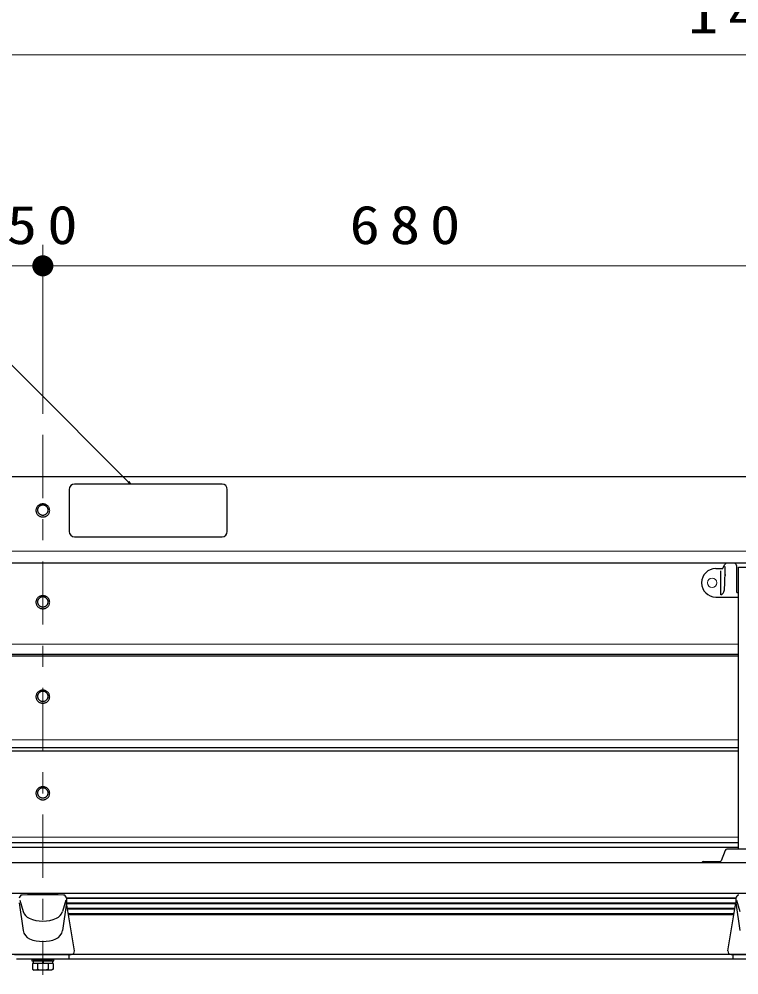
# Model space of a CAD drawing. Units: millimetres on the paper, scale 1:20. Extents: x -385 to 0, y 0 to 267.
# Drawn here: x -293.55 to -259.4, y 131.97 to 177.3 of the extents above; entities that cross this region are included whole.
import ezdxf

# ---------------------------------------------------------------- set-up
doc = ezdxf.new("R2010")
doc.units = ezdxf.units.MM
doc.linetypes.add('USER2', pattern=[6, 3, -1, 1, -1])
doc.layers.add('1_20', color=7, linetype='Continuous', lineweight=25)
doc.styles.add('ＭＳ ゴシック', font='')
doc.styles.get('ＭＳ ゴシック').set_extended_font_data('MS Gothic')

# ---------------------------------------------------------------- blocks, each defined once
blk = doc.blocks.new('filled_dot')
at = {"color": 0, "linetype": 'Continuous', "lineweight": -2, "const_width": 1.25}
blk.add_lwpolyline([(-0.625, 0, 1), (0.625, 0, 1)], format="xyb", close=True, dxfattribs=at)

msp = doc.modelspace()

# ---------------------------------------------------------------- linework, layer by layer
at = {"layer": '1_20', "lineweight": 13}
for p, q in [((-294.925, 175.6), (-221.925, 175.6)), ((-292.425, 158.583), (-292.425, 166.6)), ((-294.925, 165.6), (-290.211, 165.6)), ((-292.425, 165.6), (-258.425, 165.6))]:
    msp.add_line(p, q, dxfattribs=at)
at = {"layer": '1_20', "linetype": 'USER2', "lineweight": 13}
msp.add_line((-292.425, 157.583), (-292.425, 132.01), dxfattribs=at)
at = {"layer": '1_20', "color": 40}
for p, q in [((-222.175, 155.6), (-294.675, 155.6)), ((-221.925, 151.494), (-294.925, 151.494)), ((-259.425, 147.174), (-294.925, 147.174)), ((-259.425, 147.09), (-294.925, 147.09)), ((-259.425, 142.745), (-294.925, 142.745)), ((-259.425, 142.577), (-294.925, 142.577)), ((-259.425, 138.229), (-294.925, 138.229)), ((-259.425, 138.022), (-294.925, 138.022)), ((-222.834, 137.287), (-294.925, 137.287)), ((-222.834, 135.84), (-294.925, 135.84)), ((-259.55, 135.618), (-291.3, 135.618)), ((-259.554, 135.369), (-291.3, 135.369)), ((-259.595, 135.121), (-291.255, 135.121)), ((-259.635, 134.872), (-291.214, 134.872)), ((-259.643, 134.828), (-291.207, 134.828))]:
    msp.add_line(p, q, dxfattribs=at)
at = {"layer": '1_20'}
for p, q in [((-283.925, 155.248), (-290.925, 155.248)), ((-288.261, 155.248), (-288.384, 155.336)), ((-288.261, 155.248), (-288.367, 155.354)), ((-288.349, 155.371), (-288.261, 155.248)), ((-291.175, 154.998), (-291.175, 152.998)), ((-283.675, 152.998), (-283.675, 154.998)), ((-290.925, 152.748), (-283.925, 152.748)), ((-292.95, 132.715), (-291.9, 132.715)), ((-292.95, 132.715), (-292.95, 132.64)), ((-292.95, 132.64), (-291.9, 132.64)), ((-292.885, 132.64), (-292.885, 132.515)), ((-291.965, 132.64), (-292.885, 132.64)), ((-291.965, 132.515), (-292.885, 132.515)), ((-292.458, 132.64), (-292.425, 132.515)), ((-292.425, 132.64), (-292.391, 132.515)), ((-291.965, 132.64), (-291.965, 132.515)), ((-291.9, 132.64), (-291.9, 132.715))]:
    msp.add_line(p, q, dxfattribs=at)
at = {"layer": '1_20', "color": 12, "lineweight": 13}
for p, q in [((-221.925, 152.072), (-294.925, 152.072)), ((-259.425, 147.656), (-294.925, 147.656)), ((-259.425, 143.125), (-294.925, 143.125)), ((-259.425, 138.506), (-294.925, 138.506)), ((-259.55, 135.592), (-291.3, 135.592)), ((-259.558, 135.343), (-291.291, 135.343)), ((-259.599, 135.095), (-291.251, 135.095))]:
    msp.add_line(p, q, dxfattribs=at)
at = {"layer": '1_20', "color": 2}
for p, q in [((-260.163, 151.256), (-260.066, 151.44)), ((-259.621, 151.493), (-259.978, 151.493)), ((-259.521, 151.393), (-259.521, 150.151)), ((-260.5, 151.243), (-260.185, 151.243)), ((-260.257, 150.005), (-260.257, 151.142)), ((-260.061, 150.918), (-260.061, 151.335)), ((-259.425, 137.932), (-259.425, 151.317)), ((-259.425, 151.317), (-257.425, 151.317)), ((-259.471, 150.101), (-259.425, 150.101)), ((-260.5, 149.893), (-259.425, 149.893)), ((-260.062, 137.868), (-260.244, 137.389)), ((-258.425, 137.932), (-259.969, 137.932)), ((-261.064, 137.357), (-260.291, 137.357))]:
    msp.add_line(p, q, dxfattribs=at)
at = {"layer": '1_20', "color": 190}
for p, q in [((-291.3, 135.61), (-291.3, 135.396)), ((-259.55, 135.61), (-259.55, 135.396)), ((-293.55, 135.396), (-293.356, 134.071)), ((-293.522, 135.51), (-293.36, 134.973)), ((-291.3, 135.396), (-291.494, 134.071)), ((-291.327, 135.51), (-291.49, 134.973)), ((-290.927, 133.114), (-291.3, 135.396)), ((-259.923, 133.114), (-259.55, 135.396)), ((-259.55, 135.396), (-259.356, 134.071)), ((-259.522, 135.51), (-259.36, 134.973)), ((-293.775, 132.94), (-291.075, 132.94)), ((-259.775, 132.94), (-257.075, 132.94))]:
    msp.add_line(p, q, dxfattribs=at)
at = {"layer": '1_20', "color": 4, "linetype": 'USER2', "lineweight": 13}
msp.add_line((-292.425, 133.315), (-292.425, 131.974), dxfattribs=at)
at = {"layer": '1_20', "color": 4}
for p, q in [((-222.95, 132.94), (-293.9, 132.94)), ((-291.175, 132.715), (-291.175, 132.94)), ((-259.675, 132.715), (-259.675, 132.94)), ((-223.175, 132.715), (-293.675, 132.715))]:
    msp.add_line(p, q, dxfattribs=at)
at = {"layer": '1_20', "color": 131}
for p, q in [((-291.934, 132.515), (-292.916, 132.515)), ((-292.916, 132.515), (-292.916, 132.24)), ((-292.67, 132.515), (-292.67, 132.24)), ((-292.179, 132.515), (-292.179, 132.24)), ((-291.934, 132.515), (-291.934, 132.24)), ((-292.916, 132.24), (-292.837, 132.195)), ((-292.012, 132.195), (-292.837, 132.195)), ((-291.934, 132.24), (-292.012, 132.195))]:
    msp.add_line(p, q, dxfattribs=at)
at = {"layer": '1_20', "lineweight": 13}
msp.add_lwpolyline([(-288.261, 155.248), (-298.283, 165.27), (-300.826, 165.27)], dxfattribs=at)
at = {"layer": '1_20', "color": 4}
for points in [[(-292.1, 154), (-292.101, 154.027), (-292.105, 154.054), (-292.111, 154.08), (-292.119, 154.106), (-292.13, 154.13), (-292.143, 154.154), (-292.159, 154.177), (-292.176, 154.199), (-292.195, 154.218), (-292.216, 154.237), (-292.238, 154.253), (-292.262, 154.268), (-292.287, 154.28), (-292.314, 154.29), (-292.341, 154.298), (-292.368, 154.304), (-292.396, 154.308), (-292.425, 154.309), (-292.453, 154.308), (-292.481, 154.304), (-292.509, 154.298), (-292.536, 154.29), (-292.562, 154.28), (-292.587, 154.268), (-292.611, 154.253), (-292.634, 154.237), (-292.655, 154.218), (-292.674, 154.199), (-292.691, 154.177), (-292.706, 154.154), (-292.719, 154.13), (-292.73, 154.106), (-292.739, 154.08), (-292.745, 154.054), (-292.749, 154.027), (-292.75, 154), (-292.749, 153.973), (-292.745, 153.946), (-292.739, 153.92), (-292.73, 153.894), (-292.719, 153.869), (-292.706, 153.845), (-292.691, 153.823), (-292.674, 153.801), (-292.655, 153.781), (-292.634, 153.763), (-292.611, 153.747), (-292.587, 153.732), (-292.562, 153.72), (-292.536, 153.709), (-292.509, 153.701), (-292.481, 153.695), (-292.453, 153.692), (-292.425, 153.691), (-292.396, 153.692), (-292.368, 153.695), (-292.341, 153.701), (-292.314, 153.709), (-292.287, 153.72), (-292.262, 153.732), (-292.238, 153.747), (-292.216, 153.763), (-292.195, 153.781), (-292.176, 153.801), (-292.159, 153.823), (-292.143, 153.845), (-292.13, 153.869), (-292.119, 153.894), (-292.111, 153.92), (-292.105, 153.946), (-292.101, 153.973)], [(-292.175, 154.015), (-292.176, 154.036), (-292.179, 154.057), (-292.183, 154.077), (-292.19, 154.097), (-292.198, 154.116), (-292.208, 154.134), (-292.22, 154.152), (-292.233, 154.168), (-292.248, 154.183), (-292.264, 154.197), (-292.281, 154.21), (-292.3, 154.221), (-292.319, 154.231), (-292.339, 154.239), (-292.36, 154.245), (-292.381, 154.249), (-292.403, 154.252), (-292.425, 154.253), (-292.447, 154.252), (-292.468, 154.249), (-292.489, 154.245), (-292.51, 154.239), (-292.53, 154.231), (-292.55, 154.221), (-292.568, 154.21), (-292.585, 154.197), (-292.602, 154.183), (-292.616, 154.168), (-292.63, 154.152), (-292.641, 154.134), (-292.651, 154.116), (-292.66, 154.097), (-292.666, 154.077), (-292.671, 154.057), (-292.674, 154.036), (-292.675, 154.015), (-292.674, 153.995), (-292.671, 153.974), (-292.666, 153.954), (-292.66, 153.934), (-292.651, 153.915), (-292.641, 153.896), (-292.63, 153.879), (-292.616, 153.862), (-292.602, 153.847), (-292.585, 153.833), (-292.568, 153.821), (-292.55, 153.809), (-292.53, 153.8), (-292.51, 153.792), (-292.489, 153.786), (-292.468, 153.781), (-292.447, 153.778), (-292.425, 153.778), (-292.403, 153.778), (-292.381, 153.781), (-292.36, 153.786), (-292.339, 153.792), (-292.319, 153.8), (-292.3, 153.809), (-292.281, 153.821), (-292.264, 153.833), (-292.248, 153.847), (-292.233, 153.862), (-292.22, 153.879), (-292.208, 153.896), (-292.198, 153.915), (-292.19, 153.934), (-292.183, 153.954), (-292.179, 153.974), (-292.176, 153.995)], [(-292.1, 149.647), (-292.101, 149.674), (-292.105, 149.7), (-292.111, 149.727), (-292.119, 149.752), (-292.13, 149.777), (-292.143, 149.801), (-292.159, 149.824), (-292.176, 149.845), (-292.195, 149.865), (-292.216, 149.883), (-292.238, 149.9), (-292.262, 149.914), (-292.287, 149.927), (-292.314, 149.937), (-292.341, 149.945), (-292.368, 149.951), (-292.396, 149.955), (-292.425, 149.956), (-292.453, 149.955), (-292.481, 149.951), (-292.509, 149.945), (-292.536, 149.937), (-292.562, 149.927), (-292.587, 149.914), (-292.611, 149.9), (-292.634, 149.883), (-292.655, 149.865), (-292.674, 149.845), (-292.691, 149.824), (-292.706, 149.801), (-292.719, 149.777), (-292.73, 149.752), (-292.739, 149.727), (-292.745, 149.7), (-292.749, 149.674), (-292.75, 149.647), (-292.749, 149.62), (-292.745, 149.593), (-292.739, 149.567), (-292.73, 149.541), (-292.719, 149.516), (-292.706, 149.492), (-292.691, 149.469), (-292.674, 149.448), (-292.655, 149.428), (-292.634, 149.41), (-292.611, 149.393), (-292.587, 149.379), (-292.562, 149.367), (-292.536, 149.356), (-292.509, 149.348), (-292.481, 149.342), (-292.453, 149.339), (-292.425, 149.338), (-292.396, 149.339), (-292.368, 149.342), (-292.341, 149.348), (-292.314, 149.356), (-292.287, 149.367), (-292.262, 149.379), (-292.238, 149.393), (-292.216, 149.41), (-292.195, 149.428), (-292.176, 149.448), (-292.159, 149.469), (-292.143, 149.492), (-292.13, 149.516), (-292.119, 149.541), (-292.111, 149.567), (-292.105, 149.593), (-292.101, 149.62)], [(-292.175, 149.662), (-292.176, 149.683), (-292.179, 149.703), (-292.183, 149.724), (-292.19, 149.743), (-292.198, 149.763), (-292.208, 149.781), (-292.22, 149.799), (-292.233, 149.815), (-292.248, 149.83), (-292.264, 149.844), (-292.281, 149.857), (-292.3, 149.868), (-292.319, 149.878), (-292.339, 149.886), (-292.36, 149.892), (-292.381, 149.896), (-292.403, 149.899), (-292.425, 149.9), (-292.447, 149.899), (-292.468, 149.896), (-292.489, 149.892), (-292.51, 149.886), (-292.53, 149.878), (-292.55, 149.868), (-292.568, 149.857), (-292.585, 149.844), (-292.602, 149.83), (-292.616, 149.815), (-292.63, 149.799), (-292.641, 149.781), (-292.651, 149.763), (-292.66, 149.743), (-292.666, 149.724), (-292.671, 149.703), (-292.674, 149.683), (-292.675, 149.662), (-292.674, 149.641), (-292.671, 149.621), (-292.666, 149.601), (-292.66, 149.581), (-292.651, 149.562), (-292.641, 149.543), (-292.63, 149.526), (-292.616, 149.509), (-292.602, 149.494), (-292.585, 149.48), (-292.568, 149.467), (-292.55, 149.456), (-292.53, 149.447), (-292.51, 149.439), (-292.489, 149.432), (-292.468, 149.428), (-292.447, 149.425), (-292.425, 149.424), (-292.403, 149.425), (-292.381, 149.428), (-292.36, 149.432), (-292.339, 149.439), (-292.319, 149.447), (-292.3, 149.456), (-292.281, 149.467), (-292.264, 149.48), (-292.248, 149.494), (-292.233, 149.509), (-292.22, 149.526), (-292.208, 149.543), (-292.198, 149.562), (-292.19, 149.581), (-292.183, 149.601), (-292.179, 149.621), (-292.176, 149.641)], [(-292.1, 145.167), (-292.101, 145.194), (-292.105, 145.22), (-292.111, 145.247), (-292.119, 145.272), (-292.13, 145.297), (-292.143, 145.321), (-292.159, 145.344), (-292.176, 145.365), (-292.195, 145.385), (-292.216, 145.404), (-292.238, 145.42), (-292.262, 145.434), (-292.287, 145.447), (-292.314, 145.457), (-292.341, 145.465), (-292.368, 145.471), (-292.396, 145.475), (-292.425, 145.476), (-292.453, 145.475), (-292.481, 145.471), (-292.509, 145.465), (-292.536, 145.457), (-292.562, 145.447), (-292.587, 145.434), (-292.611, 145.42), (-292.634, 145.404), (-292.655, 145.385), (-292.674, 145.365), (-292.691, 145.344), (-292.706, 145.321), (-292.719, 145.297), (-292.73, 145.272), (-292.739, 145.247), (-292.745, 145.22), (-292.749, 145.194), (-292.75, 145.167), (-292.749, 145.14), (-292.745, 145.113), (-292.739, 145.087), (-292.73, 145.061), (-292.719, 145.036), (-292.706, 145.012), (-292.691, 144.989), (-292.674, 144.968), (-292.655, 144.948), (-292.634, 144.93), (-292.611, 144.914), (-292.587, 144.899), (-292.562, 144.887), (-292.536, 144.876), (-292.509, 144.868), (-292.481, 144.862), (-292.453, 144.859), (-292.425, 144.858), (-292.396, 144.859), (-292.368, 144.862), (-292.341, 144.868), (-292.314, 144.876), (-292.287, 144.887), (-292.262, 144.899), (-292.238, 144.914), (-292.216, 144.93), (-292.195, 144.948), (-292.176, 144.968), (-292.159, 144.989), (-292.143, 145.012), (-292.13, 145.036), (-292.119, 145.061), (-292.111, 145.087), (-292.105, 145.113), (-292.101, 145.14)], [(-292.175, 145.182), (-292.176, 145.203), (-292.179, 145.224), (-292.183, 145.244), (-292.19, 145.264), (-292.198, 145.283), (-292.208, 145.301), (-292.22, 145.319), (-292.233, 145.335), (-292.248, 145.35), (-292.264, 145.364), (-292.281, 145.377), (-292.3, 145.388), (-292.319, 145.398), (-292.339, 145.406), (-292.36, 145.412), (-292.381, 145.416), (-292.403, 145.419), (-292.425, 145.42), (-292.447, 145.419), (-292.468, 145.416), (-292.489, 145.412), (-292.51, 145.406), (-292.53, 145.398), (-292.55, 145.388), (-292.568, 145.377), (-292.585, 145.364), (-292.602, 145.35), (-292.616, 145.335), (-292.63, 145.319), (-292.641, 145.301), (-292.651, 145.283), (-292.66, 145.264), (-292.666, 145.244), (-292.671, 145.224), (-292.674, 145.203), (-292.675, 145.182), (-292.674, 145.161), (-292.671, 145.141), (-292.666, 145.121), (-292.66, 145.101), (-292.651, 145.082), (-292.641, 145.063), (-292.63, 145.046), (-292.616, 145.029), (-292.602, 145.014), (-292.585, 145), (-292.568, 144.987), (-292.55, 144.976), (-292.53, 144.967), (-292.51, 144.959), (-292.489, 144.953), (-292.468, 144.948), (-292.447, 144.945), (-292.425, 144.944), (-292.403, 144.945), (-292.381, 144.948), (-292.36, 144.953), (-292.339, 144.959), (-292.319, 144.967), (-292.3, 144.976), (-292.281, 144.987), (-292.264, 145), (-292.248, 145.014), (-292.233, 145.029), (-292.22, 145.046), (-292.208, 145.063), (-292.198, 145.082), (-292.19, 145.101), (-292.183, 145.121), (-292.179, 145.141), (-292.176, 145.161)], [(-292.1, 140.586), (-292.101, 140.613), (-292.105, 140.64), (-292.111, 140.666), (-292.119, 140.692), (-292.13, 140.717), (-292.143, 140.741), (-292.159, 140.764), (-292.176, 140.785), (-292.195, 140.805), (-292.216, 140.823), (-292.238, 140.84), (-292.262, 140.854), (-292.287, 140.867), (-292.314, 140.877), (-292.341, 140.885), (-292.368, 140.891), (-292.396, 140.894), (-292.425, 140.896), (-292.453, 140.894), (-292.481, 140.891), (-292.509, 140.885), (-292.536, 140.877), (-292.562, 140.867), (-292.587, 140.854), (-292.611, 140.84), (-292.634, 140.823), (-292.655, 140.805), (-292.674, 140.785), (-292.691, 140.764), (-292.706, 140.741), (-292.719, 140.717), (-292.73, 140.692), (-292.739, 140.666), (-292.745, 140.64), (-292.749, 140.613), (-292.75, 140.586), (-292.749, 140.56), (-292.745, 140.533), (-292.739, 140.506), (-292.73, 140.481), (-292.719, 140.456), (-292.706, 140.432), (-292.691, 140.409), (-292.674, 140.388), (-292.655, 140.368), (-292.634, 140.35), (-292.611, 140.333), (-292.587, 140.319), (-292.562, 140.306), (-292.536, 140.296), (-292.509, 140.288), (-292.481, 140.282), (-292.453, 140.279), (-292.425, 140.277), (-292.396, 140.279), (-292.368, 140.282), (-292.341, 140.288), (-292.314, 140.296), (-292.287, 140.306), (-292.262, 140.319), (-292.238, 140.333), (-292.216, 140.35), (-292.195, 140.368), (-292.176, 140.388), (-292.159, 140.409), (-292.143, 140.432), (-292.13, 140.456), (-292.119, 140.481), (-292.111, 140.506), (-292.105, 140.533), (-292.101, 140.56)], [(-292.175, 140.602), (-292.176, 140.623), (-292.179, 140.643), (-292.183, 140.663), (-292.19, 140.683), (-292.198, 140.702), (-292.208, 140.721), (-292.22, 140.738), (-292.233, 140.755), (-292.248, 140.77), (-292.264, 140.784), (-292.281, 140.797), (-292.3, 140.808), (-292.319, 140.817), (-292.339, 140.825), (-292.36, 140.832), (-292.381, 140.836), (-292.403, 140.839), (-292.425, 140.84), (-292.447, 140.839), (-292.468, 140.836), (-292.489, 140.832), (-292.51, 140.825), (-292.53, 140.817), (-292.55, 140.808), (-292.568, 140.797), (-292.585, 140.784), (-292.602, 140.77), (-292.616, 140.755), (-292.63, 140.738), (-292.641, 140.721), (-292.651, 140.702), (-292.66, 140.683), (-292.666, 140.663), (-292.671, 140.643), (-292.674, 140.623), (-292.675, 140.602), (-292.674, 140.581), (-292.671, 140.561), (-292.666, 140.54), (-292.66, 140.521), (-292.651, 140.501), (-292.641, 140.483), (-292.63, 140.466), (-292.616, 140.449), (-292.602, 140.434), (-292.585, 140.42), (-292.568, 140.407), (-292.55, 140.396), (-292.53, 140.386), (-292.51, 140.379), (-292.489, 140.372), (-292.468, 140.368), (-292.447, 140.365), (-292.425, 140.364), (-292.403, 140.365), (-292.381, 140.368), (-292.36, 140.372), (-292.339, 140.379), (-292.319, 140.386), (-292.3, 140.396), (-292.281, 140.407), (-292.264, 140.42), (-292.248, 140.434), (-292.233, 140.449), (-292.22, 140.466), (-292.208, 140.483), (-292.198, 140.501), (-292.19, 140.521), (-292.183, 140.54), (-292.179, 140.561), (-292.176, 140.581)]]:
    msp.add_lwpolyline(points, close=True, dxfattribs=at)
at = {"layer": '1_20', "color": 2}
msp.add_lwpolyline([(-260.257, 150.005), (-260.219, 150.023), (-260.184, 150.046), (-260.154, 150.073), (-260.129, 150.106), (-260.112, 150.142), (-260.1, 150.184), (-260.092, 150.233), (-260.086, 150.289), (-260.081, 150.358), (-260.077, 150.434), (-260.073, 150.514), (-260.07, 150.595), (-260.068, 150.676), (-260.066, 150.751), (-260.064, 150.82), (-260.063, 150.878), (-260.062, 150.924), (-260.061, 150.953), (-260.061, 150.964), (-260.061, 150.953), (-260.061, 150.918)], dxfattribs=at)
at = {"layer": '1_20', "color": 2, "lineweight": 13}
msp.add_circle((-260.675, 150.568), 0.225, dxfattribs=at)
at = {"layer": '1_20'}
for centre, start, end in [((-290.925, 154.998), 90, 180), ((-283.925, 154.998), 0, 90), ((-290.925, 152.998), 180, 270), ((-283.925, 152.998), 270, 0)]:
    msp.add_arc(centre, 0.25, start, end, dxfattribs=at)
at = {"layer": '1_20', "color": 2}
for centre, radius, start, end in [((-259.978, 151.393), 0.1, 90, 152.1325), ((-259.621, 151.393), 0.1, 0, 90), ((-260.5, 150.568), 0.675, 90, 270), ((-260.185, 151.268), 0.025, 270, 332.1325), ((-259.471, 150.151), 0.05, 180, 270), ((-259.969, 137.832), 0.1, 90, 159.2031), ((-261.064, 137.257), 0.1, 90, 162.3379), ((-260.291, 137.407), 0.05, 270, 339.2031)]:
    msp.add_arc(centre, radius, start, end, dxfattribs=at)
at = {"layer": '1_20', "color": 190}
for centre, radius, start, end in [((-293.4, 135.61), 0.15, 91.6239, 180), ((-292.425, 101.218), 34.556, 88.3761, 91.6239), ((-291.45, 135.61), 0.15, 0, 88.3761), ((-259.4, 135.61), 0.15, 91.6239, 180), ((-292.881, 135.118), 0.5, 196.8037, 246.742), ((-292.425, 136.18), 1.656, 246.742, 293.258), ((-291.968, 135.118), 0.5, 293.258, 343.1963), ((-292.861, 134.144), 0.5, 188.3361, 247.8333), ((-291.989, 134.144), 0.5, 292.1667, 351.6639), ((-292.425, 135.215), 1.656, 247.8333, 292.1667), ((-291.075, 133.09), 0.15, 270, 9.2867), ((-259.775, 133.09), 0.15, 170.7133, 270)]:
    msp.add_arc(centre, radius, start, end, dxfattribs=at)
at = {"layer": '1_20', "color": 131}
for centre, radius, start, end in [((-292.793, 132.453), 0.245, 240, 300), ((-292.425, 132.884), 0.689, 249.136, 290.864), ((-292.057, 132.453), 0.245, 240, 300)]:
    msp.add_arc(centre, radius, start, end, dxfattribs=at)

# ---------------------------------------------------------------- block references
at = {"layer": '1_20', "lineweight": 13, "xscale": 0.4, "yscale": 0.4, "rotation": 180}
msp.add_blockref('filled_dot', (-292.425, 165.6), dxfattribs=at)
at = {"layer": '1_20', "lineweight": 13, "xscale": 0.4, "yscale": 0.4}
msp.add_blockref('filled_dot', (-292.425, 165.6), dxfattribs=at)

# ---------------------------------------------------------------- texts
at = {"layer": '1_20', "char_height": 1.833, "attachment_point": 8, "style": 'ＭＳ ゴシック'}
for s, insert in [('\\T1.33;\\W1.15;1460', (-258.001, 176.6)), ('\\T1.34;\\W1.15;50', (-292.211, 166.6)), ('\\T1.33;\\W1.15;680', (-275.01, 166.6))]:
    msp.add_mtext(s, dxfattribs=dict(at, insert=insert))

doc.saveas('drawing.dxf')
